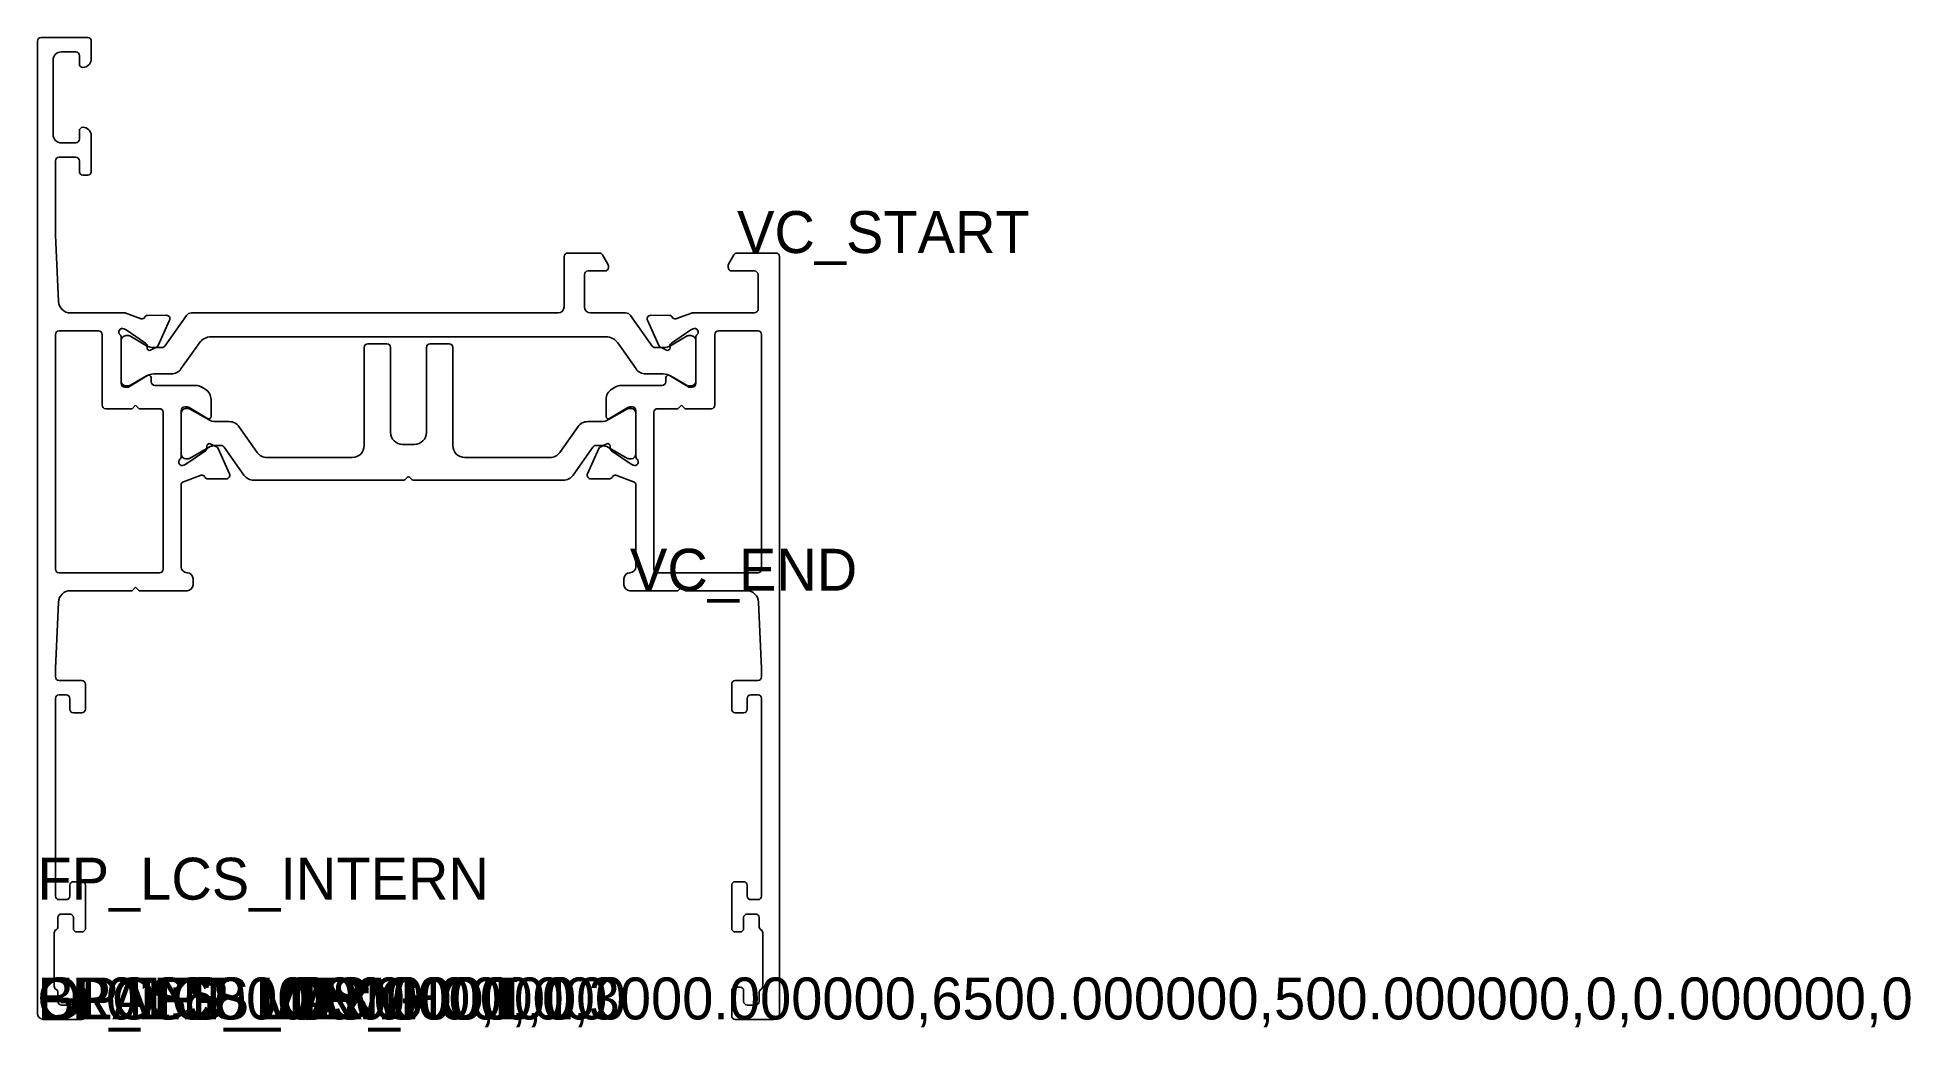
# Model space of a CAD drawing. Header units: metres. Extents: x -86 to 71, y -1 to 250.
# Drawn here: x -85.5 to 71, y 167.4 to 250.5 of the extents above.
import ezdxf

# ---------------------------------------------------------------- set-up
doc = ezdxf.new("R2010")
doc.units = ezdxf.units.M

msp = doc.modelspace()

# ---------------------------------------------------------------- linework, layer by layer
for p, q in [((-85.204828, 250.450788), (-81.304828, 250.450788)), ((-85.504828, 168.950788), (-85.504828, 250.150788)), ((-82.304828, 249.250788), (-83.504828, 249.250788)), ((-82.004828, 248.250788), (-82.004828, 248.950788)), ((-81.004828, 250.150788), (-81.004828, 248.650788)), ((-84.204828, 248.550788), (-84.204828, 242.350788)), ((-82.004828, 241.950788), (-82.004828, 242.650788)), ((-83.504828, 241.650788), (-82.304828, 241.650788)), ((-81.004828, 242.250788), (-81.004828, 239.250788)), ((-84.004828, 240.150788), (-84.004828, 233.950788)), ((-82.304828, 240.450788), (-83.704828, 240.450788)), ((-82.004828, 239.250788), (-82.004828, 240.150788)), ((-81.304828, 238.950788), (-81.704828, 238.950788)), ((-84.004828, 233.950788), (-83.750215, 228.404926)), ((-41.504828, 227.950788), (-41.504828, 232.150788)), ((-41.204828, 232.450788), (-38.555383, 232.450788)), ((-38.295576, 232.300788), (-37.84502, 231.520403)), ((-27.31408, 232.300788), (-27.764636, 231.520404)), ((-23.804828, 232.450788), (-27.054273, 232.450788)), ((-23.504828, 168.950788), (-23.504828, 232.150788)), ((-39.804828, 230.650788), (-39.804828, 227.950788)), ((-38.104828, 230.950788), (-39.504828, 230.950788)), ((-37.804828, 231.370403), (-37.804828, 231.250788)), ((-27.804828, 231.370404), (-27.804828, 231.250788)), ((-27.504828, 230.950788), (-25.604828, 230.950788)), ((-25.304828, 230.650788), (-25.304828, 227.750788)), ((-82.751267, 227.450788), (-78.235349, 227.450788)), ((-78.133835, 227.433091), (-76.833511, 226.965505)), ((-76.319614, 227.245224), (-74.740686, 227.255681)), ((-74.86248, 224.677627), (-73.051725, 227.23939)), ((-72.643425, 227.450788), (-42.004828, 227.450788)), ((-39.304828, 227.450788), (-36.366231, 227.450788)), ((-35.957931, 227.23939), (-34.147176, 224.677627)), ((-32.690042, 227.245224), (-34.268971, 227.255681)), ((-30.875821, 227.433091), (-32.176145, 226.965505)), ((-25.604828, 227.450788), (-30.774307, 227.450788)), ((-84.004828, 225.650788), (-84.004828, 206.051351)), ((-80.404828, 225.950788), (-83.704828, 225.950788)), ((-80.104828, 219.751351), (-80.104828, 225.650788)), ((-78.504828, 225.404137), (-78.504828, 221.551351)), ((-78.100092, 226.044077), (-78.282801, 226.125424)), ((-78.104828, 225.550788), (-77.898384, 225.550788)), ((-76.471335, 224.919611), (-78.100092, 226.044077)), ((-77.798439, 225.524025), (-76.389829, 224.711365)), ((-74.465973, 226.830706), (-75.414623, 224.72519)), ((-38.009076, 225.450786), (-71.00058, 225.450786)), ((-34.543684, 226.830706), (-33.595034, 224.72519)), ((-32.619827, 224.711365), (-31.211217, 225.524025)), ((-32.538321, 224.919611), (-30.909564, 226.044077)), ((-31.111273, 225.550788), (-30.904828, 225.550788)), ((-30.909564, 226.044077), (-30.726855, 226.125424)), ((-30.504828, 225.404137), (-30.504828, 221.551351)), ((-28.904828, 219.751351), (-28.904828, 225.650788)), ((-28.604828, 225.950788), (-25.304828, 225.950788)), ((-25.004828, 225.650788), (-25.004828, 206.051351)), ((-78.504828, 221.750788), (-78.504828, 225.150788)), ((-76.352054, 224.533469), (-76.342752, 224.648564)), ((-75.559559, 224.577379), (-76.066982, 224.33666)), ((-75.790162, 224.550788), (-75.10746, 224.550788)), ((-71.9805, 224.943432), (-73.514234, 222.773583)), ((-58.204828, 224.574332), (-58.204828, 216.374332)), ((-56.304828, 224.874332), (-57.904828, 224.874332)), ((-56.004828, 217.474332), (-56.004828, 224.574332)), ((-53.004828, 224.574332), (-53.004828, 217.474332)), ((-51.104828, 224.874332), (-52.704828, 224.874332)), ((-50.804828, 216.374332), (-50.804828, 224.574332)), ((-35.495422, 222.773583), (-37.029157, 224.943432)), ((-33.902196, 224.550788), (-33.219494, 224.550788)), ((-33.450097, 224.577379), (-32.942675, 224.33666)), ((-32.657602, 224.533469), (-32.666904, 224.648564)), ((-30.504828, 225.150788), (-30.504828, 221.750788)), ((-77.827332, 221.295286), (-76.30903, 222.222061)), ((-74.330833, 222.350788), (-75.790162, 222.350788)), ((-33.219494, 222.350788), (-34.678823, 222.350788)), ((-31.182324, 221.295286), (-32.700626, 222.222061)), ((-78.204828, 221.251351), (-77.983635, 221.251351)), ((-77.898384, 221.350788), (-78.104828, 221.350788)), ((-76.389829, 222.190211), (-77.798439, 221.377551)), ((-76.004828, 222.051351), (-76.004828, 221.701351)), ((-75.704828, 221.401351), (-72.291594, 221.401351)), ((-71.770585, 221.254902), (-71.483818, 221.079859)), ((-37.239072, 221.254902), (-37.525838, 221.079859)), ((-33.304828, 221.401351), (-36.718062, 221.401351)), ((-33.004828, 222.051351), (-33.004828, 221.701351)), ((-31.211217, 221.377551), (-32.619827, 222.190211)), ((-30.904828, 221.350788), (-31.111273, 221.350788)), ((-30.804828, 221.251351), (-31.026021, 221.251351)), ((-77.604828, 219.451351), (-79.804828, 219.451351)), ((-77.304828, 219.751351), (-77.604828, 219.451351)), ((-77.004828, 219.451351), (-77.304828, 219.751351)), ((-75.304828, 219.451351), (-77.004828, 219.451351)), ((-75.004828, 206.051351), (-75.004828, 219.151351)), ((-73.504828, 219.300725), (-73.504828, 215.447939)), ((-72.983635, 219.600725), (-73.204828, 219.600725)), ((-72.898384, 219.474332), (-73.104828, 219.474332)), ((-71.30903, 218.630015), (-72.827332, 219.55679)), ((-71.216495, 218.534909), (-72.798439, 219.447569)), ((-71.004828, 220.226308), (-71.004828, 218.800725)), ((-38.004828, 220.226308), (-38.004828, 218.800725)), ((-36.211217, 219.447569), (-37.793161, 218.534909)), ((-37.700626, 218.630015), (-36.182324, 219.55679)), ((-35.904828, 219.474332), (-36.111273, 219.474332)), ((-36.026021, 219.600725), (-35.804828, 219.600725)), ((-35.504828, 219.300725), (-35.504828, 215.447939)), ((-34.004828, 206.051351), (-34.004828, 219.151351)), ((-33.704828, 219.451351), (-32.004828, 219.451351)), ((-32.004828, 219.451351), (-31.704828, 219.751351)), ((-31.704828, 219.751351), (-31.404828, 219.451351)), ((-31.404828, 219.451351), (-29.204828, 219.451351)), ((-73.504828, 219.074332), (-73.504828, 215.674332)), ((-69.486014, 218.374332), (-70.616828, 218.374332)), ((-67.146593, 215.797127), (-68.669414, 217.951536)), ((-40.340242, 217.951536), (-41.863063, 215.797127)), ((-38.392828, 218.374332), (-39.523642, 218.374332)), ((-35.504828, 215.674332), (-35.504828, 219.074332)), ((-72.798439, 215.301095), (-71.216495, 216.213754)), ((-71.342752, 216.203512), (-71.352054, 216.318607)), ((-71.066982, 216.515416), (-70.559559, 216.274697)), ((-70.616828, 216.374332), (-70.15909, 216.374332)), ((-70.414623, 216.126886), (-69.465973, 214.02137)), ((-69.91411, 216.247493), (-68.252779, 213.897127)), ((-54.004828, 216.474332), (-55.004828, 216.474332)), ((-40.756877, 213.897127), (-39.095546, 216.247493)), ((-38.595034, 216.126886), (-39.543684, 214.02137)), ((-38.850566, 216.374332), (-38.392828, 216.374332)), ((-37.942675, 216.515416), (-38.450097, 216.274697)), ((-37.793161, 216.213754), (-36.211217, 215.301095)), ((-37.666904, 216.203512), (-37.657602, 216.318607)), ((-73.282801, 214.726652), (-73.100092, 214.807999)), ((-73.104828, 215.274332), (-72.898384, 215.274332)), ((-73.100092, 214.807999), (-71.471335, 215.932465)), ((-59.204828, 215.374332), (-66.329994, 215.374332)), ((-42.679663, 215.374332), (-49.804828, 215.374332)), ((-35.909564, 214.807999), (-37.538321, 215.932465)), ((-36.111273, 215.274332), (-35.904828, 215.274332)), ((-35.726855, 214.726652), (-35.909564, 214.807999)), ((-73.504828, 213.07465), (-73.504828, 206.251351)), ((-71.833511, 213.886571), (-73.306342, 213.356953)), ((-69.740686, 213.596395), (-71.319614, 213.606852)), ((-67.43618, 213.474332), (-54.887671, 213.474332)), ((-54.887671, 213.474332), (-54.81696, 213.503621)), ((-54.81696, 213.503621), (-54.575539, 213.745042)), ((-54.434117, 213.745042), (-54.192696, 213.503621)), ((-54.192696, 213.503621), (-54.121985, 213.474332)), ((-54.121985, 213.474332), (-41.573476, 213.474332)), ((-39.268971, 213.596395), (-37.690042, 213.606852)), ((-37.176145, 213.886571), (-35.703314, 213.356953)), ((-35.504828, 213.07465), (-35.504828, 206.251351)), ((-83.704828, 205.751351), (-75.304828, 205.751351)), ((-72.504828, 205.251351), (-72.504828, 204.751351)), ((-36.504828, 205.251351), (-36.504828, 204.751351)), ((-25.304828, 205.751351), (-33.704828, 205.751351)), ((-77.604828, 204.251351), (-82.751267, 204.251351)), ((-77.304828, 204.551351), (-77.604828, 204.251351)), ((-77.004828, 204.251351), (-77.304828, 204.551351)), ((-73.004828, 204.251351), (-77.004828, 204.251351)), ((-36.004828, 204.251351), (-32.004828, 204.251351)), ((-32.004828, 204.251351), (-31.704828, 204.551351)), ((-31.704828, 204.551351), (-31.404828, 204.251351)), ((-31.404828, 204.251351), (-26.258389, 204.251351)), ((-83.750215, 203.297213), (-84.004828, 197.751351)), ((-25.259441, 203.297213), (-25.004828, 197.751351)), ((-84.004828, 197.751351), (-84.004828, 197.050788)), ((-25.004828, 197.751351), (-25.004828, 197.050788)), ((-83.704828, 196.750788), (-81.804828, 196.750788)), ((-81.504828, 196.450788), (-81.504828, 194.350788)), ((-27.504828, 196.450788), (-27.504828, 194.350788)), ((-25.304828, 196.750788), (-27.204828, 196.750788)), ((-84.004828, 195.250788), (-84.004828, 178.750788)), ((-83.104828, 195.550788), (-83.704828, 195.550788)), ((-82.804828, 194.350788), (-82.804828, 195.250788)), ((-81.804828, 194.050788), (-82.504828, 194.050788)), ((-27.204828, 194.050788), (-26.504828, 194.050788)), ((-26.204828, 194.350788), (-26.204828, 195.250788)), ((-25.904828, 195.550788), (-25.304828, 195.550788)), ((-25.004828, 195.250788), (-25.004828, 178.750788)), ((-83.704828, 178.450788), (-83.104828, 178.450788)), ((-82.804828, 178.750788), (-82.804828, 179.650788)), ((-82.504828, 179.950788), (-81.804828, 179.950788)), ((-81.504828, 179.650788), (-81.504828, 176.050788)), ((-27.504828, 179.650788), (-27.504828, 176.050788)), ((-26.504828, 179.950788), (-27.204828, 179.950788)), ((-26.204828, 178.750788), (-26.204828, 179.650788)), ((-25.304828, 178.450788), (-25.904828, 178.450788)), ((-83.802806, 176.950788), (-83.802806, 176.200788)), ((-82.804828, 177.250788), (-83.502806, 177.250788)), ((-82.504828, 176.050788), (-82.504828, 176.950788)), ((-26.504828, 176.050788), (-26.504828, 176.950788)), ((-26.204828, 177.250788), (-25.506851, 177.250788)), ((-25.206851, 176.950788), (-25.206851, 176.200788)), ((-84.102806, 175.681173), (-84.102806, 171.220404)), ((-81.804828, 175.750788), (-82.204828, 175.750788)), ((-27.204828, 175.750788), (-26.804828, 175.750788)), ((-24.906851, 175.681173), (-24.906851, 171.220404)), ((-83.802806, 170.700788), (-83.802806, 169.950788)), ((-82.504828, 169.950788), (-82.504828, 170.850788)), ((-82.204828, 171.150788), (-81.804828, 171.150788)), ((-81.504828, 170.850788), (-81.504828, 168.750788)), ((-27.504828, 170.850788), (-27.504828, 168.750788)), ((-26.804828, 171.150788), (-27.204828, 171.150788)), ((-26.504828, 169.950788), (-26.504828, 170.850788)), ((-25.206851, 170.700788), (-25.206851, 169.950788)), ((-83.502806, 169.650788), (-82.804828, 169.650788)), ((-25.506851, 169.650788), (-26.204828, 169.650788)), ((-81.804828, 168.450788), (-85.004828, 168.450788)), ((-27.204828, 168.450788), (-24.004828, 168.450788))]:
    msp.add_line(p, q)
for centre, radius, start, end in [((-85.204828, 250.150788), 0.3, 90, 180), ((-81.304828, 250.150788), 0.3, 0, 90), ((-83.504828, 248.550788), 0.7, 90, 180), ((-82.304828, 248.950788), 0.3, 0, 90), ((-81.704828, 248.250788), 0.3, 180, 270), ((-81.704828, 248.650788), 0.7, 270, 0), ((-81.704828, 242.650788), 0.3, 90, 180), ((-81.704828, 242.250788), 0.7, 0, 90), ((-83.504828, 242.350788), 0.7, 180, 270), ((-82.304828, 241.950788), 0.3, 270, 0), ((-83.704828, 240.150788), 0.3, 90, 180), ((-82.304828, 240.150788), 0.3, 0, 90), ((-81.704828, 239.250788), 0.3, 180, 270), ((-81.304828, 239.250788), 0.3, 270, 0), ((-41.204828, 232.150788), 0.3, 90, 180), ((-38.555383, 232.150788), 0.3, 30, 90), ((-27.054273, 232.150788), 0.3, 90, 150), ((-23.804828, 232.150788), 0.3, 0, 90), ((-39.504828, 230.650788), 0.3, 90, 180), ((-38.104828, 231.250788), 0.3, 270, 0), ((-38.104828, 231.370403), 0.3, 0, 30), ((-27.504828, 231.370404), 0.3, 150, 180), ((-27.504828, 231.250788), 0.3, 180, 270), ((-25.604828, 230.650788), 0.3, 0, 90), ((-82.751267, 228.450788), 1, 182.62863, 270), ((-78.235349, 227.150788), 0.3, 70.221829, 90), ((-76.753992, 227.186643), 0.235, 250.221829, 336), ((-76.318057, 227.010229), 0.235, 90, 156), ((-74.738699, 226.955688), 0.3, 335.379459, 90), ((-72.643425, 226.950788), 0.5, 90, 144.745828), ((-42.004828, 227.950788), 0.5, 270, 0), ((-39.304828, 227.950788), 0.5, 180, 270), ((-36.366231, 226.950788), 0.5, 35.254172, 90), ((-34.270958, 226.955688), 0.3, 90, 204.620541), ((-32.691599, 227.010229), 0.235, 24, 90), ((-32.255664, 227.186643), 0.235, 204, 289.778171), ((-30.774307, 227.150788), 0.3, 90, 109.778171), ((-25.604828, 227.750788), 0.3, 270, 0), ((-83.704828, 225.650788), 0.3, 90, 180), ((-80.404828, 225.650788), 0.3, 0, 90), ((-78.404803, 225.851342), 0.300009, 66.004713, 228.187329), ((-78.804828, 225.404137), 0.3, 0, 48.187329), ((-78.104828, 225.150788), 0.4, 90, 180), ((-77.898384, 225.350788), 0.2, 60.018361, 90), ((-71.00058, 224.250786), 1.2, 90, 144.745828), ((-38.009076, 224.250786), 1.2, 35.254172, 90), ((-31.111273, 225.350788), 0.2, 90, 119.981639), ((-30.904828, 225.150788), 0.4, 0, 90), ((-30.604853, 225.851342), 0.300009, 311.812671, 113.995287), ((-30.204828, 225.404137), 0.3, 131.812671, 180), ((-28.604828, 225.650788), 0.3, 90, 180), ((-25.304828, 225.650788), 0.3, 0, 90), ((-76.641777, 224.672731), 0.3, 355.379459, 55.379459), ((-75.790162, 225.750788), 1.2, 240.018361, 270), ((-76.152704, 224.517358), 0.2, 175.379459, 295.379459), ((-75.688142, 224.848426), 0.3, 295.379459, 335.745828), ((-75.10746, 224.850788), 0.3, 270, 324.745828), ((-57.904828, 224.574332), 0.3, 90, 180), ((-56.304828, 224.574332), 0.3, 0, 90), ((-52.704828, 224.574332), 0.3, 90, 180), ((-51.104828, 224.574332), 0.3, 0, 90), ((-33.902196, 224.850788), 0.3, 215.254172, 270), ((-33.321514, 224.848426), 0.3, 204.254172, 244.620541), ((-33.219494, 225.750788), 1.2, 270, 299.981639), ((-32.856952, 224.517358), 0.2, 244.620541, 4.620541), ((-32.367879, 224.672731), 0.3, 124.620541, 184.620541), ((-75.790162, 221.150788), 1.2, 90, 119.981639), ((-76.204828, 222.051351), 0.2, 0, 121.4), ((-74.330833, 223.350788), 1, 270, 324.745828), ((-34.678823, 223.350788), 1, 215.254172, 270), ((-33.219494, 221.150788), 1.2, 60.018361, 90), ((-32.804828, 222.051351), 0.2, 58.6, 180), ((-78.104828, 221.750788), 0.4, 180, 270), ((-78.204828, 221.551351), 0.3, 180, 270), ((-77.983635, 221.551351), 0.3, 270, 301.4), ((-77.898384, 221.550788), 0.2, 270, 299.981639), ((-75.704828, 221.701351), 0.3, 180, 270), ((-72.291594, 220.401351), 1, 58.6, 90), ((-72.004828, 220.226308), 1, 0, 58.6), ((-37.004828, 220.226308), 1, 121.4, 180), ((-36.718062, 220.401351), 1, 90, 121.4), ((-33.304828, 221.701351), 0.3, 270, 0), ((-31.111273, 221.550788), 0.2, 240.018361, 270), ((-31.026021, 221.551351), 0.3, 238.6, 270), ((-30.904828, 221.750788), 0.4, 270, 0), ((-30.804828, 221.551351), 0.3, 270, 0), ((-79.804828, 219.751351), 0.3, 180, 270), ((-75.304828, 219.151351), 0.3, 0, 90), ((-73.204828, 219.300725), 0.3, 90, 180), ((-73.104828, 219.074332), 0.4, 90, 180), ((-72.983635, 219.300725), 0.3, 58.6, 90), ((-72.898384, 219.274332), 0.2, 60.018361, 90), ((-36.111273, 219.274332), 0.2, 90, 119.981639), ((-36.026021, 219.300725), 0.3, 90, 121.4), ((-35.904828, 219.074332), 0.4, 0, 90), ((-35.804828, 219.300725), 0.3, 0, 90), ((-33.704828, 219.151351), 0.3, 90, 180), ((-29.204828, 219.751351), 0.3, 270, 0), ((-71.204828, 218.800725), 0.2, 238.6, 0), ((-70.616828, 219.574332), 1.2, 240.018361, 270), ((-69.486014, 217.374332), 1, 35.254172, 90), ((-39.523642, 217.374332), 1, 90, 144.745828), ((-38.392828, 219.574332), 1.2, 270, 299.981639), ((-37.804828, 218.800725), 0.2, 180, 301.4), ((-71.641777, 216.179345), 0.3, 304.620541, 4.620541), ((-71.152704, 216.334718), 0.2, 64.620541, 184.620541), ((-70.616828, 215.174332), 1.2, 90, 119.981639), ((-70.688142, 216.00365), 0.3, 24.254172, 64.620541), ((-70.15909, 216.074332), 0.3, 35.254172, 90), ((-59.204828, 216.374332), 1, 270, 0), ((-55.004828, 217.474332), 1, 180, 270), ((-54.004828, 217.474332), 1, 270, 0), ((-49.804828, 216.374332), 1, 180, 270), ((-38.850566, 216.074332), 0.3, 90, 144.745828), ((-38.321514, 216.00365), 0.3, 115.379459, 155.745828), ((-38.392828, 215.174332), 1.2, 60.018361, 90), ((-37.856952, 216.334718), 0.2, 355.379459, 115.379459), ((-37.367879, 216.179345), 0.3, 175.379459, 235.379459), ((-73.404803, 215.000734), 0.300009, 131.812671, 293.995287), ((-73.804828, 215.447939), 0.3, 311.812671, 0), ((-73.104828, 215.674332), 0.4, 180, 270), ((-72.898384, 215.474332), 0.2, 270, 299.981639), ((-66.329994, 216.374332), 1, 215.254172, 270), ((-42.679663, 216.374332), 1, 270, 324.745828), ((-36.111273, 215.474332), 0.2, 240.018361, 270), ((-35.904828, 215.674332), 0.4, 270, 0), ((-35.604853, 215.000734), 0.300009, 246.004713, 48.187329), ((-35.204828, 215.447939), 0.3, 180, 228.187329), ((-73.204828, 213.07465), 0.3, 109.778171, 180), ((-71.753992, 213.665433), 0.235, 24, 109.778171), ((-71.318057, 213.841847), 0.235, 204, 270), ((-69.738699, 213.896388), 0.3, 270, 24.620541), ((-67.43618, 214.474332), 1, 215.254172, 270), ((-54.504828, 213.674332), 0.1, 45, 135), ((-41.573476, 214.474332), 1, 270, 324.745828), ((-39.270958, 213.896388), 0.3, 155.379459, 270), ((-37.691599, 213.841847), 0.235, 270, 336), ((-37.255664, 213.665433), 0.235, 70.221829, 156), ((-35.804828, 213.07465), 0.3, 0, 70.221829), ((-83.704828, 206.051351), 0.3, 180, 270), ((-75.304828, 206.051351), 0.3, 270, 0), ((-73.004828, 206.251351), 0.5, 180, 270), ((-73.004828, 205.251351), 0.5, 0, 90), ((-36.004828, 205.251351), 0.5, 90, 180), ((-36.004828, 206.251351), 0.5, 270, 0), ((-33.704828, 206.051351), 0.3, 180, 270), ((-25.304828, 206.051351), 0.3, 270, 0), ((-82.751267, 203.251351), 1, 90, 177.37137), ((-73.004828, 204.751351), 0.5, 270, 0), ((-36.004828, 204.751351), 0.5, 180, 270), ((-26.258389, 203.251351), 1, 2.62863, 90), ((-83.704828, 197.050788), 0.3, 180, 270), ((-81.804828, 196.450788), 0.3, 0, 90), ((-27.204828, 196.450788), 0.3, 90, 180), ((-25.304828, 197.050788), 0.3, 270, 0), ((-83.704828, 195.250788), 0.3, 90, 180), ((-83.104828, 195.250788), 0.3, 0, 90), ((-82.504828, 194.350788), 0.3, 180, 270), ((-81.804828, 194.350788), 0.3, 270, 0), ((-27.204828, 194.350788), 0.3, 180, 270), ((-26.504828, 194.350788), 0.3, 270, 0), ((-25.904828, 195.250788), 0.3, 90, 180), ((-25.304828, 195.250788), 0.3, 0, 90), ((-83.704828, 178.750788), 0.3, 180, 270), ((-83.104828, 178.750788), 0.3, 270, 0), ((-82.504828, 179.650788), 0.3, 90, 180), ((-81.804828, 179.650788), 0.3, 0, 90), ((-27.204828, 179.650788), 0.3, 90, 180), ((-26.504828, 179.650788), 0.3, 0, 90), ((-25.904828, 178.750788), 0.3, 180, 270), ((-25.304828, 178.750788), 0.3, 270, 0), ((-83.502806, 176.950788), 0.3, 90, 180), ((-82.804828, 176.950788), 0.3, 0, 90), ((-26.204828, 176.950788), 0.3, 90, 180), ((-25.506851, 176.950788), 0.3, 0, 90), ((-83.802806, 175.681173), 0.3, 120, 180), ((-84.102806, 176.200788), 0.3, 300, 0), ((-82.204828, 176.050788), 0.3, 180, 270), ((-81.804828, 176.050788), 0.3, 270, 0), ((-27.204828, 176.050788), 0.3, 180, 270), ((-26.804828, 176.050788), 0.3, 270, 0), ((-24.906851, 176.200788), 0.3, 180, 240), ((-25.206851, 175.681173), 0.3, 0, 60), ((-83.802806, 171.220404), 0.3, 180, 240), ((-84.102806, 170.700788), 0.3, 0, 60), ((-82.204828, 170.850788), 0.3, 90, 180), ((-81.804828, 170.850788), 0.3, 0, 90), ((-27.204828, 170.850788), 0.3, 90, 180), ((-26.804828, 170.850788), 0.3, 0, 90), ((-24.906851, 170.700788), 0.3, 120, 180), ((-25.206851, 171.220404), 0.3, 300, 0), ((-83.502806, 169.950788), 0.3, 180, 270), ((-82.804828, 169.950788), 0.3, 270, 0), ((-26.204828, 169.950788), 0.3, 180, 270), ((-25.506851, 169.950788), 0.3, 270, 0), ((-85.004828, 168.950788), 0.5, 180, 270), ((-81.804828, 168.750788), 0.3, 270, 0), ((-27.204828, 168.750788), 0.3, 180, 270), ((-24.004828, 168.950788), 0.5, 270, 0)]:
    msp.add_arc(centre, radius, start, end)

# ---------------------------------------------------------------- texts
for tag, p in [('VC_START', (-27.054273, 232.450788)), ('VC_END', (-36.004828, 204.251351)), ('FP_LCS_INTERN', (-85.504828, 178.450788)), ('OPTI:500.000000,1,0,3000.000000,6500.000000,500.000000,0,0.000000,0', (-85.504828, 168.450788)), ('GLASS_MIN:0.000000', (-85.504828, 168.450788)), ('GLASS_MAX:0.000000', (-85.504828, 168.450788)), ('FRONT_VIEW', (-85.504828, 168.450788)), ('BL01:6800.000000,,1', (-85.504828, 168.450788)), ('FP_LCS_ORIG', (-85.504828, 168.450788)), ('FP_LCS_HOT', (-75.504828, 168.450788))]:
    msp.add_attdef(tag, p, '', height=3.5)

doc.saveas('drawing.dxf')
